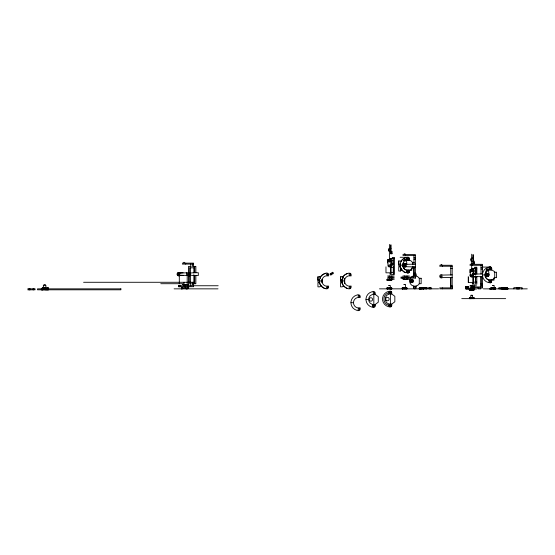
<?xml version="1.0" encoding="UTF-8"?>
<svg xmlns="http://www.w3.org/2000/svg" width="555" height="555" viewBox="0 0 555 555"><rect width="100%" height="100%" fill="white"/><g stroke="black" fill="none" stroke-linecap="round" stroke-linejoin="round"><path stroke-width="0.83" d="M43.748 287.899L44.199 287.899C40.605 284.028 48.701 283.716 45.101 287.899M48.458 288.85L48.458 287.899L42.27 287.899L42.27 289.807L48.458 289.807M180.562 286.706L180.562 285.756L178.703 285.749L178.703 286.706L180.292 286.706M218.025 288.85L181.665 288.85L181.665 287.899L188.797 287.899M185.072 285.756L185.072 284.562M187.729 286.706L187.729 285.756M188.409 287.899L188.409 286.706M188.409 285.756L188.409 284.562M189.345 282.28L189.345 273.747M190.76 285.756L190.76 282.28M190.76 266.4L190.76 264.083M192.439 282.28L192.439 285.756L178.439 285.749M192.439 264.083L192.439 266.4L195.853 266.4L195.853 272.72M193.855 282.28L193.855 274.628M193.855 272.928L193.861 267.829M320.603 276.827L317.946 276.799L317.946 279.963L319.604 279.963M319.645 282.759L319.645 278.943A7.874 7.874 0 0 1 325.209 273.379C327.145 272.276 329.365 273.657 328.588 275.877L325.889 275.877L324.606 276.404A5.286 5.286 0 0 0 322.143 279.616L322.143 282.349A5.286 5.286 0 0 0 324.606 285.561L325.889 286.089L328.588 286.089C329.164 292.374 319.16 286.616 319.645 282.759L317.946 282.759L317.946 286.852L319.645 286.852L321.033 285.7M343.184 276.827L340.534 276.799L340.534 279.963L343.018 279.963M342.234 283.022L340.534 282.759L340.534 286.852L342.234 286.852L343.614 285.7M389.409 278.117L389.409 279.311L394.175 279.311M389.409 275.974L389.409 277.167L391.795 277.167L391.795 275.974M391.795 278.117L391.795 280.268L390.602 280.268L391.712 280.261M401.383 261.003L398.733 260.975L398.733 264.138L400.391 264.138M400.433 271.027L400.433 266.934L398.733 266.934L398.733 271.027L400.433 271.027L401.813 269.876M401.216 261.225C401.369 259.116 410.263 254.252 409.375 260.052L406.676 260.052L405.393 260.579A5.238 5.238 0 0 1 406.628 260.101C408.868 259.511 411.352 260.538 412.518 262.536M404.623 278.117L404.623 279.311L407.002 279.311L407.002 278.117M404.623 275.974L404.623 277.167L407.002 277.167L407.002 275.974M400.807 277.167L413.94 277.167L413.94 266.865M413.94 264.34L413.94 255.501M419.372 288.85C419.122 286.574 419.136 290.258 421.051 288.85L421.051 287.899M419.448 288.85L419.448 287.899M422.279 287.899L422.279 288.85L424.048 288.85L424.048 287.899L423.097 287.899L420.232 287.899L420.232 288.85L419.282 288.85L419.601 287.899L420.475 287.899L420.475 288.85M420.475 287.899L419.982 287.899L419.982 288.85L419.601 288.85M420.766 288.85L420.766 287.899M421.668 288.85L421.668 287.899M422.854 288.85L422.854 287.899L424.048 287.899L422.854 287.899M423.347 288.85L423.347 287.899M423.729 287.899L424.048 288.85L423.097 288.85L423.097 287.899M423.881 288.85L423.881 287.899M450.743 287.899L450.743 277.597L450.743 287.899L439.692 287.899M450.743 275.072L450.743 266.233M471.694 285.756L471.694 286.942L474.074 286.949L474.074 285.756M474.074 287.899L474.074 290.043L472.888 290.043M481.012 286.942L481.012 276.64L481.012 286.942L469.967 286.942M481.012 274.121L481.012 265.276M321.962 281.933L321.969 281.031L321.969 282.585M485.805 274.94C486.353 257.839 492.562 282.141 485.805 274.94A1.498 1.498 0 0 1 487.311 273.442L488.372 273.879L488.809 274.94M327.943 274.635A0.722 0.722 0 0 0 327.061 273.754A0.722 0.722 0 0 0 326.735 274.961A0.722 0.722 0 0 0 327.943 274.635L327.755 273.941M342.234 282.759C341.748 286.616 351.752 292.374 351.176 286.089L348.478 286.089L347.194 285.561A5.286 5.286 0 0 1 344.731 282.349L344.731 279.616A5.286 5.286 0 0 1 347.194 276.404L348.478 275.877L351.176 275.877C352.023 270.438 343.913 274.205 343.018 277.049L341.963 276.799M350.531 274.635A0.722 0.722 0 0 0 349.65 273.754A0.722 0.722 0 0 0 349.324 274.961A0.722 0.722 0 0 0 350.531 274.635L350.344 273.941M353.507 302.697L353.688 301.33A5.286 5.286 0 0 1 356.15 298.125L357.441 297.591L360.133 297.591C360.91 295.378 358.69 293.99 356.754 295.094A7.874 7.874 0 0 0 356.754 310.3C358.69 311.404 360.91 310.023 360.133 307.81L357.441 307.803L356.15 307.276A5.286 5.286 0 0 1 353.688 304.064L353.507 302.697L350.92 302.697M359.487 296.349A0.722 0.722 0 0 0 358.606 295.468A0.722 0.722 0 0 0 358.287 296.675A0.722 0.722 0 0 0 359.487 296.349L359.515 296.169M374.521 293.096A0.722 0.722 0 0 0 373.64 292.214A0.722 0.722 0 0 0 373.321 293.422A0.722 0.722 0 0 0 374.521 293.096L374.549 292.908M391.081 292.707A0.722 0.722 0 0 0 390.2 291.826A0.722 0.722 0 0 0 389.874 293.026A0.722 0.722 0 0 0 391.081 292.707L391.102 292.52M408.73 258.81A0.722 0.722 0 0 0 407.849 257.929A0.722 0.722 0 0 0 407.523 259.136A0.722 0.722 0 0 0 408.73 258.81L408.542 258.117M491.008 268.592A0.722 0.722 0 0 0 490.127 267.711A0.722 0.722 0 0 0 489.808 268.911A0.722 0.722 0 0 0 491.008 268.592L491.036 268.405M491.654 281.468L490.662 282.759L488.275 282.537A7.874 7.874 0 0 1 488.275 267.33C490.211 266.227 492.431 267.614 491.654 269.827L488.962 269.827L487.672 270.361A5.286 5.286 0 0 0 485.209 273.566L485.209 276.3A5.286 5.286 0 0 0 487.672 279.512C490.079 280.913 493.43 279.956 494.803 277.555M183.088 275.523L179.903 275.315A1.686 1.367 -90 0 1 177.975 275.315A1.686 1.367 -90 0 1 177.975 272.928A1.686 1.367 -90 0 1 179.903 272.928L183.088 272.72M190.129 275.315L190.58 275.315A1.686 1.367 -90 0 1 188.651 275.315A1.686 1.367 -90 0 1 188.651 272.928A1.686 1.367 -90 0 1 190.58 272.928L190.129 272.928M412.518 267.774C411.137 270.209 407.828 271.076 405.393 269.737A5.286 5.286 0 0 1 402.93 266.525L402.93 263.791A5.286 5.286 0 0 1 403.457 262.515A5.238 5.238 0 0 0 406.628 270.216L406.648 271.686A1.339 1.339 0 0 0 407.987 273.025C410.471 272.644 409.826 268.391 406.628 270.25M419.365 283.598C418.199 285.596 415.716 286.63 413.475 286.04A5.238 5.238 0 0 1 410.298 278.36M406.087 266.227L405.025 266.664L403.728 265.914M487.769 275.738L487.796 274.094A0.923 0.923 0 0 0 486.846 274.135L486.818 275.786A0.923 0.923 0 0 0 487.769 275.738L487.907 275.696M394.529 258.408L389.402 258.762L389.992 258.762M476.807 268.183L471.688 268.537L472.277 268.537M325.209 273.379L321.678 275.419L320.429 277.049L319.375 276.799M375.18 304.501L378.281 302.163L378.281 296.724L375.18 294.386L372.474 294.386A5.238 5.238 0 0 0 372.474 304.501L372.488 305.978A1.339 1.339 0 0 0 373.827 307.317A1.339 1.339 0 0 0 375.166 305.978L375.18 304.501L372.488 304.508M391.74 304.112L394.841 301.774L394.841 296.328L391.74 293.99L389.048 293.99A5.238 5.238 0 0 0 389.027 304.112L389.048 305.583A1.339 1.339 0 0 0 390.387 306.922A1.339 1.339 0 0 0 391.726 305.583L391.74 304.112L389.048 304.112M491.605 281.468A1.339 1.339 0 0 1 490.266 282.807A1.339 1.339 0 0 1 488.927 281.468L488.927 279.998A5.238 5.238 0 0 1 488.913 269.876L491.626 269.876L493.971 271.235L494.727 272.214L494.727 277.66L496.593 277.66L496.593 272.214L494.262 272.214M390.04 291.222L388.347 291.451A7.874 7.874 0 0 0 388.347 306.658L390.04 306.88M389.027 293.99L389.048 292.52A1.339 1.339 0 0 1 390.387 291.181A1.339 1.339 0 0 1 391.726 292.52L391.74 293.99M375.166 305.798L372.488 305.798M391.726 305.41L388.694 305.361A6.535 6.535 0 0 1 388.694 292.742L391.185 292.624M190.226 273.081L193.764 272.72M501.796 287.663L504.377 287.899L502.608 287.899L502.608 288.85L504.252 288.85M403.721 284.562L405.525 284.562L405.525 288.85M388.507 285.513L390.311 285.513L390.311 288.85M187.854 287.899L187.347 287.899C188.929 288.239 186.993 289.523 185.953 288.85M492.368 285.52L494.172 285.52L494.172 288.857M389.645 287.899L389.18 287.899M404.852 287.899L404.387 287.899M493.506 287.899L493.041 287.899M504.696 287.663L504.752 288.85L505.223 288.85L504.696 288.85M470.793 297.674L470.793 295.295L472.596 295.295L472.596 297.674M471.93 297.674C469.481 296.363 468.101 299.388 471.077 298.632M388.223 280.261L387.029 280.268L387.029 279.311L391.476 279.311M46.558 289.8L45.635 289.8M390.026 287.899L390.026 288.85C391.837 290.036 392.642 287.199 390.602 287.899L390.602 288.85M405.233 288.85C409.743 288.565 404.213 287.108 402.236 287.899L402.236 288.85L404.005 288.85M502.795 287.663L503.26 287.663M518.224 287.656L516.76 287.656M493.27 288.857C495.719 290.112 496.663 287.06 493.888 287.899L493.888 288.85M507.374 287.899L505.612 287.899L507.214 287.899L507.374 288.85L507.374 287.899L506.68 287.899M504.994 288.85L507.152 288.85L507.152 287.663L498.903 287.663L498.903 288.85L503.26 288.85M507.298 288.85L506.188 288.85M518.224 288.85L516.268 288.85L516.497 287.656M470.501 290.043L469.315 290.043L469.315 289.093L470.501 289.086L469.315 289.093M472.888 298.632C476.447 297.813 470.772 297.348 469.308 297.674M394.175 275.974L387.688 275.974M409.382 275.974L402.895 275.974M394.175 277.167L387.688 277.167M403.194 277.167L401.924 277.167M394.175 278.117L387.688 278.117M409.382 279.311L402.895 279.311M387.113 280.268L387.73 280.261M476.461 285.756L469.967 285.756M48.458 287.899L46.558 287.899M30.13 288.85L28.867 288.85M388.798 288.85L387.029 288.85L387.029 287.899L388.223 287.899L388.223 288.85M425.421 287.899L426.691 287.899L426.691 288.85L425.421 288.857M419.982 287.899L419.282 287.899L420.232 287.899M492.216 288.85L490.891 288.857L490.891 287.899L492.653 287.899M30.13 289.8L28.867 289.807M387.029 288.85L387.73 288.85L387.73 287.899L391.795 287.899M402.236 288.85L402.937 288.85L402.937 287.899L403.429 287.899L403.429 288.85M489.35 288.85L491.688 288.85L491.237 288.85M490.891 288.857L492.653 288.85M476.461 289.093L469.474 289.093L469.391 290.043M469.308 298.632L470.501 298.625M388.549 277.167L388.965 277.167M403.756 279.311L404.172 279.311M174.103 288.85L182.137 288.85M504.752 288.85L507.152 288.85M490.329 288.85L489.912 288.85L490.551 288.85M42.742 289.8L41.313 289.807L42.27 289.807L42.27 287.899L42.742 287.899M473.755 289.093L471.694 289.093L471.694 287.899L471.25 287.899M506.632 288.85L508.38 288.85M389.402 248.362L391.032 248.362M391.032 251.373L392.052 251.373L392.052 253.781L390.651 253.781L390.651 244.873L391.032 244.873L391.032 253.781M389.402 251.561L391.032 251.561M391.032 253.281L392.052 253.281M404.144 253.781L405.094 253.781M402.895 254.544L415.369 254.544L415.369 278.117L400.807 278.117M402.895 255.501L415.369 255.501M400.162 257.284L408.646 257.284L408.646 258.623M413.94 257.811L415.369 257.811M471.688 258.144L473.318 258.144M393.28 258.873L391.4 258.873L391.4 263.604L393.28 263.604M413.94 259.24L415.369 259.24M387.681 259.997L389.402 259.997M391.4 260.462L393.28 260.462M387.681 261.238L389.402 261.238M473.318 261.155L474.338 261.155L474.338 263.563L472.929 263.563L472.929 254.648L473.318 254.648L473.318 263.563M471.688 261.343L473.318 261.343M391.4 262.015L393.28 262.015M183.58 262.369L184.531 262.369M414.314 262.439L412.441 262.439L412.441 264.77M473.318 263.063L474.338 263.063M182.338 263.132L193.598 263.132L193.598 266.4M471.216 263.563L472.173 263.563M182.338 264.083L193.598 264.083M390.817 264.069L393.28 264.069M415.369 264.138L405.809 264.346A1.686 1.686 0 0 0 403.429 264.346A1.686 1.686 0 0 0 403.429 266.726A1.686 1.686 0 0 0 405.809 266.726L415.369 266.934M469.967 264.326L482.441 264.326L482.448 287.899L469.967 287.899M405.608 264.402L405.511 264.319A0.923 0.923 0 0 0 404.789 264.263M440.941 264.513L441.898 264.513M390.817 265.151L393.28 265.151L393.28 258.311L392.323 258.311L392.323 257.458L394.529 257.458L394.529 274.357L390.061 274.357L390.061 273.213L391.136 273.691L391.136 265.984L389.894 266.365M402.986 265.158L400.162 265.158L400.433 263.119A7.874 7.874 0 0 1 405.996 257.555M439.692 265.276L452.172 265.276L452.172 288.857L439.692 288.857M469.967 265.276L482.441 265.276M400.287 266.109L398.733 266.109L398.733 260.975M439.692 266.233L452.172 266.233M191.17 266.4L188.506 266.4L188.506 272.72M482.441 267.066L490.925 267.066L490.925 268.405M391.136 267.316L393.675 267.316M481.012 267.586L482.441 267.586M194.264 267.829L189.345 267.829L189.345 272.9M414.314 267.878L412.441 267.878L412.441 266.324M450.743 268.544L452.172 268.544M475.559 268.648L473.679 268.648L473.679 273.386L475.559 273.386M400.433 269.092L401.216 269.092L404.096 271.971L408.036 273.025A1.339 1.339 0 0 0 409.326 271.686M475.559 269.015L476.807 269.015M481.012 269.015L482.441 269.015M475.559 270.07L476.807 270.07M473.679 270.236L475.559 270.236M409.375 270.375L411.761 270.375L411.761 267.878M473.679 271.797L475.559 271.797M475.559 271.971L476.807 271.971M391.136 272.352L393.675 272.352M188.839 272.72L179.549 273.081L180 273.081M193.313 272.72L198.315 272.72L198.315 275.523L193.313 275.523M390.512 272.817L385.975 272.817L385.975 266.858M413.94 273.691L415.369 273.691M472.277 273.844L475.559 273.844M482.441 273.913L472.888 274.121A1.686 1.686 0 0 0 472.534 273.851M179.175 272.665A1.686 1.367 -90 0 0 177.128 274.121L177.579 274.121M189.852 272.665A1.686 1.367 -90 0 0 187.805 274.121L188.249 274.121M452.172 274.871L442.613 275.079A1.686 1.686 0 0 0 440.226 275.079A1.686 1.686 0 0 0 440.226 277.458A1.686 1.686 0 0 0 442.613 277.458L452.172 277.666M482.441 274.933L486.076 274.933M180 275.169L179.549 275.169L188.839 275.523M413.94 275.12L415.369 275.12L415.369 278.117M482.441 276.716L472.888 276.508A1.686 1.686 0 0 1 470.231 274.468M473.415 277.098L476.807 277.098M401.924 278.117L403.402 278.117M387.189 279.311L388.223 279.311M317.946 280.025L319.5 280.032M340.534 280.025L342.088 280.032M491.737 280.15L494.04 280.15L494.04 277.66M387.189 280.261L391.629 280.261L391.629 279.311M321.969 279.38L321.969 280.934L319.375 280.983A7.874 7.874 0 0 0 325.209 288.586M344.551 278.603L344.558 280.934L341.963 280.983L342.234 278.943A7.874 7.874 0 0 1 347.798 273.379M319.5 281.933L317.946 281.933L317.946 276.799M473.415 282.134L476.807 282.134M83.59 282.28L194.257 282.28M472.798 282.592L468.26 282.592L468.26 276.633M481.012 283.466L482.448 283.466M160.777 283.709L184.045 283.709L184.045 282.28M191.17 283.709L188.506 283.709L188.506 275.523M192.439 283.709L195.853 283.709L195.853 275.523M182.338 284.562L188.797 284.562M183.039 284.562L183.559 284.562M481.012 284.902L482.448 284.902L482.448 287.899M44.414 285.041L43.748 285.041M44.886 285.041L45.524 285.041M183.781 285.756L184.232 285.756M184.669 285.756L186.064 285.756M193.327 285.749L218.184 285.749M450.743 285.853L452.172 285.853L452.172 288.857M470.793 285.756L472.596 285.756M185.398 286.706L185.072 287.899L186.064 287.899M465.589 286.602L468.593 286.602L468.593 288.857L465.589 288.857L465.638 286.602M178.439 286.706L193.598 286.706L193.598 283.709M503.031 287.663L504.259 287.663M519.23 287.656L517.76 287.656M519.487 287.656L519.66 288.85M407.002 287.899L405.809 287.899L405.809 288.85M490.891 287.899L495.657 287.899M501.533 287.663L501.304 288.85M424.311 287.899L431.617 287.899L431.617 288.857M465.589 287.899L468.593 287.899M41.313 288.85L42.27 288.85M495.657 288.857L494.463 288.85L494.463 287.899M519.23 288.85L517.76 288.85M27.75 288.85L35.062 288.85L35.062 289.807L27.75 289.807M379.474 288.85L438.596 288.85M483.336 288.857L527.25 288.857M34.035 288.85L32.995 288.85M504.377 288.85L500.881 288.85M521.36 288.85L522.123 288.85L522.123 287.656L513.868 287.656L513.868 288.85M470.265 290.043L473.998 290.043M470.009 290.043C468.267 289.509 474.941 291.417 473.914 289.093M472.312 297.674L474.074 297.674M472.312 298.625L474.074 298.632M461.753 298.632L505.674 298.632M365.953 299.443L368.589 299.443M387.73 279.311L387.029 279.311M488.962 280.039L491.605 279.998L491.605 282.627M187.916 284.562L188.506 284.562M387.73 287.899L387.029 287.899M402.937 287.899L402.236 287.899M503.309 287.899L502.608 287.899M182.137 287.899L181.665 287.899L181.665 288.85M187.916 287.899L188.506 287.899M506.68 288.85L507.214 288.85M391.795 288.85L391.095 288.85L391.095 287.899M407.002 288.85L406.302 288.85L406.302 287.899M48.334 289.807L47.341 289.8M32.995 289.8L33.695 289.807M503.031 288.857L502.774 287.899M404.387 284.562L404.852 284.562M493.041 285.52L493.506 285.52M389.18 285.513L389.645 285.513M471.93 295.295L471.459 295.295M190.226 275.169L193.764 275.523M414.828 275.745L417.45 276.445L419.365 278.36M375.166 294.386C375.964 292.194 373.765 290.702 371.788 291.84A7.874 7.874 0 0 0 371.788 307.047L373.48 307.269M474.92 274.475L473.651 273.844M393.28 264.818L391.365 264.069M400.433 266.934L401.216 269.092M491.008 281.281L491.036 281.468A0.722 0.722 0 0 1 489.954 282.093A0.722 0.722 0 0 1 489.954 280.844A0.722 0.722 0 0 1 491.036 281.468M408.73 271.506L408.751 271.686A0.812 0.812 0 0 1 407.578 272.394A0.812 0.812 0 0 1 407.578 270.986A0.812 0.812 0 0 1 408.799 271.686A0.722 0.722 0 0 1 407.675 272.311A0.722 0.722 0 0 1 407.675 271.069A0.722 0.722 0 0 1 408.751 271.686M400.433 267.198L400.162 265.158A7.874 7.874 0 0 0 405.996 272.762M359.487 309.045L359.515 309.232A0.722 0.722 0 0 1 358.433 309.856A0.722 0.722 0 0 1 358.433 308.608A0.722 0.722 0 0 1 359.515 309.232M350.531 287.33L350.552 287.518A0.722 0.722 0 0 1 349.477 288.135A0.722 0.722 0 0 1 349.477 286.893A0.722 0.722 0 0 1 350.552 287.518M327.943 287.33L327.97 287.518A0.722 0.722 0 0 1 326.888 288.135A0.722 0.722 0 0 1 326.888 286.893A0.722 0.722 0 0 1 327.97 287.518M344.558 280.934L344.551 278.541M321.962 280.025L321.969 280.934M506.424 288.85L506.424 287.899L503.565 287.899L503.565 288.85M495.49 287.899L495.49 288.85M495.337 287.899L495.337 288.85M494.956 287.899L494.956 288.85M492.084 287.899L492.084 288.85L491.647 288.85L491.591 287.899M491.605 269.876L491.605 268.405A1.339 1.339 0 0 0 490.266 267.066A1.339 1.339 0 0 0 488.927 268.405L488.927 269.876M491.21 287.899L491.21 288.85M491.05 287.899L491.05 288.85M490.266 269.217L490.266 269.702M490.266 280.171L490.266 280.657M486.756 274.205L486.756 275.668M480.824 287.899L480.824 288.857L477.966 288.857L477.966 287.899M476.807 274.191L476.807 267.232L474.608 267.232L474.608 268.093L475.559 268.093L475.559 274.191M476.807 276.577L476.807 284.132L472.347 284.132L472.347 282.988L473.415 283.466L473.415 275.759M475.704 275.759L475.704 283.466M475.559 276.591L475.559 282.606M473.914 297.674L473.914 298.632M473.755 297.674L473.755 298.632M472.798 275.759L472.798 283.466M472.645 264.326L472.645 265.276M472.645 286.942L472.645 287.899M472.277 268.183L472.277 271.804M471.688 254.211L471.688 271.874M471.022 259.345L471.022 260.004M470.931 258.373L470.931 260.975M469.967 269.293L469.967 272.741M469.634 297.674L469.634 298.632M469.474 297.674L469.474 298.632M468.538 286.602L468.538 288.857M468.406 277.229L468.406 282.002M468.392 286.602L468.392 288.857M468.24 287.899L468.281 288.857M468.149 286.602L468.149 288.857L468.122 287.899M467.934 287.899L467.934 288.857M467.837 286.602L467.837 287.899M467.685 287.899L467.685 288.857M467.476 286.602L467.476 287.899M467.4 287.899L467.4 288.857M467.088 286.602L467.088 288.857M466.783 287.899L466.783 288.857M466.7 286.602L466.7 287.899M466.491 287.899L466.491 288.857M466.339 286.602L466.339 287.899M466.249 287.899L466.249 288.857M466.061 287.899L466.061 288.857M466.027 286.602L465.936 288.857L465.902 287.899M465.791 286.602L465.791 287.899M442.37 265.276L442.37 266.233M442.37 287.899L442.37 288.857M430.597 287.899L430.597 288.857M429.07 287.899L429.07 288.857M426.171 287.899L426.171 288.85M416.167 275.918L416.167 274.447A1.339 1.339 0 0 0 414.828 273.109M416.167 286.04L416.167 287.518A1.339 1.339 0 0 1 414.828 288.857A1.339 1.339 0 0 1 413.489 287.518L413.489 286.04M414.828 286.22L414.828 286.699M413.94 266.893L413.94 277.167M412.421 280.247L412.421 281.711M411.317 280.247L411.317 281.711M409.326 260.094L409.326 258.623A1.339 1.339 0 0 0 407.987 257.284A1.339 1.339 0 0 0 406.648 258.623L406.648 260.094M408.119 277.167L408.119 278.117M407.987 259.442L407.987 259.92M407.987 270.396L407.987 270.875M406.843 287.899L406.843 288.85M406.683 287.899L406.683 288.85M405.566 254.544L405.566 255.501M404.428 264.402L404.539 266.005A0.923 0.923 0 0 0 405.49 265.956M402.555 287.899L402.555 288.85M402.403 287.899L402.403 288.85M393.419 265.984L393.419 273.691M393.28 266.809L393.28 272.88M393.28 273.691L393.28 274.357M391.629 287.899L391.629 288.85M391.476 287.899L391.476 288.85M390.893 266.331L390.893 266.712M390.512 265.984L390.512 273.691M390.387 291.701A0.812 0.812 0 0 1 391.199 292.52L391.171 292.728A0.812 0.812 0 0 1 389.596 292.728L389.568 292.52A0.812 0.812 0 0 1 390.387 291.701L390.387 291.798M390.387 293.331L390.387 304.771M389.992 258.408L389.992 262.022M389.402 244.429L389.402 262.064M388.743 249.563L388.743 250.229M388.646 248.598L388.646 251.193M387.681 259.518L387.681 262.959M387.348 287.899L387.348 288.85M387.189 287.899L387.189 288.85M373.827 294.386L373.827 305.16M343.018 276.799L343.018 278.506M340.534 276.799L340.534 281.933L342.088 281.933L341.963 280.983A7.874 7.874 0 0 0 347.798 288.586M320.429 276.799L320.429 278.506M194.694 266.4L194.694 272.72M194.694 275.523L194.694 283.709M190.504 267.829L190.504 273.747M190.504 274.6L190.504 282.28M187.201 275.523L187.201 284.687M186.487 272.72L186.487 275.523M185.661 263.132L185.661 264.083M182.852 287.899L182.852 288.85M181.825 287.899L181.825 288.85M179.307 275.682L179.307 283.709M414.828 273.636A0.812 0.812 0 0 1 415.646 274.447A0.812 0.812 0 0 1 414.828 275.266M414.252 275.023A0.812 0.812 0 0 1 414.252 273.872M414.162 273.289A1.339 1.339 0 0 0 413.489 274.447L413.489 275.918A5.238 5.238 0 0 0 411.13 277.278M179.175 275.585A1.686 1.367 -90 0 1 177.128 274.121M189.852 275.585A1.686 1.367 -90 0 1 187.805 274.121M189.012 273.414A0.735 0.59 -90 0 1 189.761 274.121A0.735 0.59 -90 0 1 189.012 274.829M406.524 266.018A1.727 1.727 0 0 1 404.165 266.65M403.804 266.379A1.727 1.727 0 0 1 403.534 266.018M403.305 265.158A1.727 1.727 0 0 1 403.804 263.937M405.892 263.667A1.727 1.727 0 0 1 406.524 264.298M488.233 274.933A0.923 0.923 0 0 1 488.109 275.398M486.416 275.176A0.923 0.923 0 0 1 486.381 274.933M488.802 274.073A1.727 1.727 0 0 1 487.311 276.661A1.727 1.727 0 0 1 485.812 274.073M486.09 273.719A1.727 1.727 0 0 1 486.444 273.442M344.558 281.031L344.551 283.425L344.558 281.031M403.832 260.399L403.527 265.165A1.498 1.498 0 0 1 405.025 263.66L406.087 264.104L406.531 265.165C407.495 264.007 405.976 256.188 403.832 260.399M330.683 274.08L331.141 274.205L330.683 274.08M332.285 273.053L332.743 273.178L332.285 273.053M373.043 305.763L373.015 305.978A0.812 0.812 0 0 0 373.827 306.79A0.812 0.812 0 0 0 374.639 305.978L374.611 305.763A0.812 0.812 0 0 0 373.043 305.763M389.596 305.375L389.568 305.583A0.812 0.812 0 0 0 390.387 306.402A0.812 0.812 0 0 0 391.199 305.583L391.171 305.375A0.812 0.812 0 0 0 389.596 305.375M411.408 280.178L411.22 280.33A0.923 0.923 0 0 0 411.22 281.635L411.408 281.78A0.923 0.923 0 0 0 412.33 281.78L412.525 281.635A0.923 0.923 0 0 0 412.525 280.33L412.33 280.178A0.923 0.923 0 0 0 411.408 280.178M389.645 280.268L389.18 280.268L389.645 280.268M184.281 284.562L183.809 284.562L184.281 284.562M421.897 287.899L421.432 287.899L421.897 287.899M389.645 288.85L389.18 288.85L389.645 288.85M404.852 288.85L404.387 288.85L404.852 288.85M505.223 287.899L504.759 287.899L505.223 287.899M421.897 288.85L421.432 288.85L421.897 288.85M493.506 288.857L493.041 288.857L493.506 288.857M471.93 290.043L471.459 290.043L471.93 290.043M471.93 298.632L471.459 298.632L471.93 298.632M421.155 278.263L419.289 278.263L419.289 283.702L421.155 283.702L421.155 278.263M120.886 288.85L37.504 288.85L37.504 289.807L120.886 289.807L120.886 288.85M430.25 287.899L429.549 287.899L429.549 288.85L430.25 288.857L430.25 287.899M473.117 275.322L473.117 270.556A1.429 1.429 0 0 0 471.688 269.126A1.429 1.429 0 0 0 470.258 270.556L470.258 275.322A1.429 1.429 0 0 0 471.688 276.751A1.429 1.429 0 0 0 473.117 275.322M390.831 265.54L390.831 260.781A1.429 1.429 0 0 0 389.402 259.351A1.429 1.429 0 0 0 387.973 260.781L387.973 265.54A1.429 1.429 0 0 0 389.402 266.969A1.429 1.429 0 0 0 390.831 265.54M411.005 282.474A1.727 1.727 0 0 0 413.593 280.983A1.727 1.727 0 0 0 411.005 279.491A1.727 1.727 0 0 0 411.005 282.474M414.425 288.218A0.812 0.812 0 0 0 415.646 287.518A0.812 0.812 0 0 0 414.425 286.81A0.812 0.812 0 0 0 414.425 288.218M386.564 300.546A1.727 1.727 0 0 0 389.152 299.055A1.727 1.727 0 0 0 386.564 297.556A1.727 1.727 0 0 0 386.564 300.546M369.651 300.664A1.727 1.727 0 0 0 372.537 299.887A1.727 1.727 0 0 0 370.421 297.778A1.727 1.727 0 0 0 369.651 300.664M330.502 274.85A0.812 0.812 0 0 0 331.724 274.142A0.812 0.812 0 0 0 330.502 273.435A0.812 0.812 0 0 0 330.502 274.85M441.052 276.903A0.735 0.735 0 0 0 442.155 276.272A0.735 0.735 0 0 0 441.052 275.634A0.735 0.735 0 0 0 441.052 276.903M179.008 274.489A0.735 0.59 -90 0 0 178.495 273.393A0.735 0.59 -90 0 0 177.982 274.489A0.735 0.59 -90 0 0 179.008 274.489M179.362 274.642A0.735 0.59 -90 0 0 179.092 273.414A0.735 0.59 -90 0 0 178.37 274.309A0.735 0.59 -90 0 0 179.362 274.642M190.032 274.642A0.735 0.59 -90 0 0 189.768 273.414A0.735 0.59 -90 0 0 189.04 274.309A0.735 0.59 -90 0 0 190.032 274.642M404.255 266.171A0.735 0.735 0 0 0 405.351 265.533A0.735 0.735 0 0 0 404.255 264.901A0.735 0.735 0 0 0 404.255 266.171M332.105 273.823A0.812 0.812 0 0 0 333.326 273.115A0.812 0.812 0 0 0 332.105 272.415A0.812 0.812 0 0 0 332.105 273.823M389.048 266.164A0.715 0.715 0 0 0 390.116 265.54A0.715 0.715 0 0 0 389.048 264.922A0.715 0.715 0 0 0 389.048 266.164M407.412 259.199A0.812 0.812 0 0 0 408.771 258.838A0.812 0.812 0 0 0 407.772 257.839A0.812 0.812 0 0 0 407.412 259.199M404.519 260.905A0.715 0.715 0 0 0 405.719 260.579A0.715 0.715 0 0 0 404.845 259.705A0.715 0.715 0 0 0 404.519 260.905M389.048 261.398A0.715 0.715 0 0 0 390.116 260.781A0.715 0.715 0 0 0 389.048 260.156A0.715 0.715 0 0 0 389.048 261.398M471.327 271.173A0.715 0.715 0 0 0 472.402 270.556A0.715 0.715 0 0 0 471.327 269.938A0.715 0.715 0 0 0 471.327 271.173M471.327 275.939A0.715 0.715 0 0 0 472.402 275.322A0.715 0.715 0 0 0 471.327 274.704A0.715 0.715 0 0 0 471.327 275.939M486.804 270.68A0.715 0.715 0 0 0 487.998 270.361A0.715 0.715 0 0 0 487.123 269.487A0.715 0.715 0 0 0 486.804 270.68M489.857 282.176A0.812 0.812 0 0 0 491.085 281.468A0.812 0.812 0 0 0 489.857 280.761A0.812 0.812 0 0 0 489.857 282.176M489.857 269.106A0.812 0.812 0 0 0 491.085 268.405A0.812 0.812 0 0 0 489.857 267.697A0.812 0.812 0 0 0 489.857 269.106"/></g></svg>
